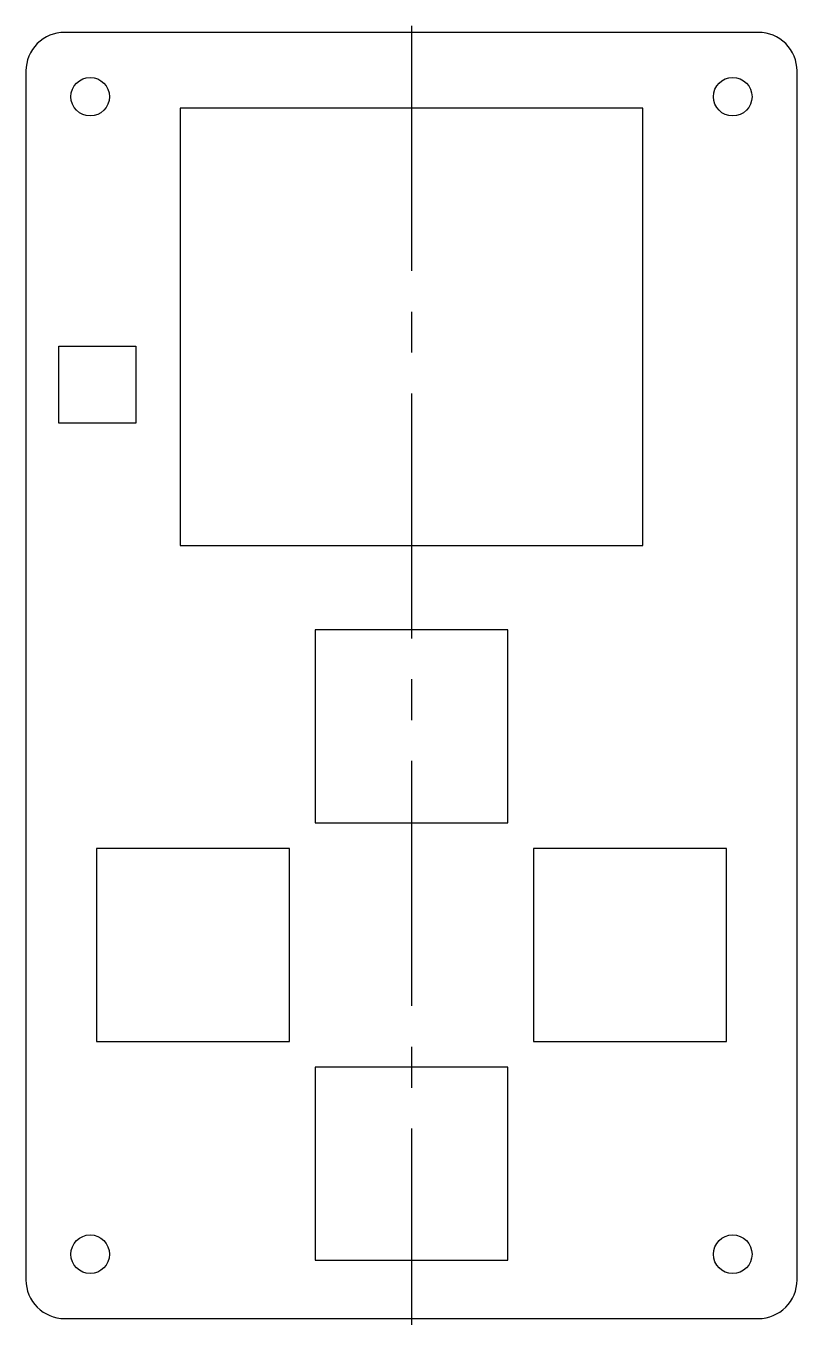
# Model space of a CAD drawing. Header units: millimetres. Extents: x 13 to 73, y 8 to 109.
import ezdxf

# ---------------------------------------------------------------- set-up
doc = ezdxf.new("R2010")
doc.units = ezdxf.units.MM
doc.linetypes.add('CENTER2', pattern=[28.575, 19.05, -3.175, 3.175, -3.175])

# ---------------------------------------------------------------- blocks, each defined once
blk = doc.blocks.new('*U1')
at = {"color": 0, "linetype": 'CENTER2', "transparency": 16777216}
blk.add_line((0, 50.5), (0, -50.5), dxfattribs=at)

msp = doc.modelspace()

# ---------------------------------------------------------------- linework, layer by layer
msp.add_lwpolyline([(15.65, 8.09), (69.65, 8.09, 0.414214), (72.65, 11.09), (72.65, 105.09, 0.414214), (69.65, 108.09), (15.65, 108.09, 0.414214), (12.65, 105.09), (12.65, 11.09, 0.414214)], format="xyb", close=True)
for points in [[(24.65, 68.2), (60.65, 68.2), (60.65, 102.2), (24.65, 102.2)], [(15.21, 83.7), (21.21, 83.7), (21.21, 77.7), (15.21, 77.7)], [(35.15, 46.64), (50.15, 46.64), (50.15, 61.64), (35.15, 61.64)], [(18.15, 29.64), (33.15, 29.64), (33.15, 44.64), (18.15, 44.64)], [(52.15, 29.64), (67.15, 29.64), (67.15, 44.64), (52.15, 44.64)], [(35.15, 12.64), (50.15, 12.64), (50.15, 27.64), (35.15, 27.64)]]:
    msp.add_lwpolyline(points, close=True)
for centre in [(17.65, 103.09), (67.65, 103.09), (17.65, 13.09), (67.65, 13.09)]:
    msp.add_circle(centre, 1.5)

# ---------------------------------------------------------------- block references
at = {"linetype": 'CENTER2'}
msp.add_blockref('*U1', (42.65, 58.09), dxfattribs=at)

doc.saveas('drawing.dxf')
